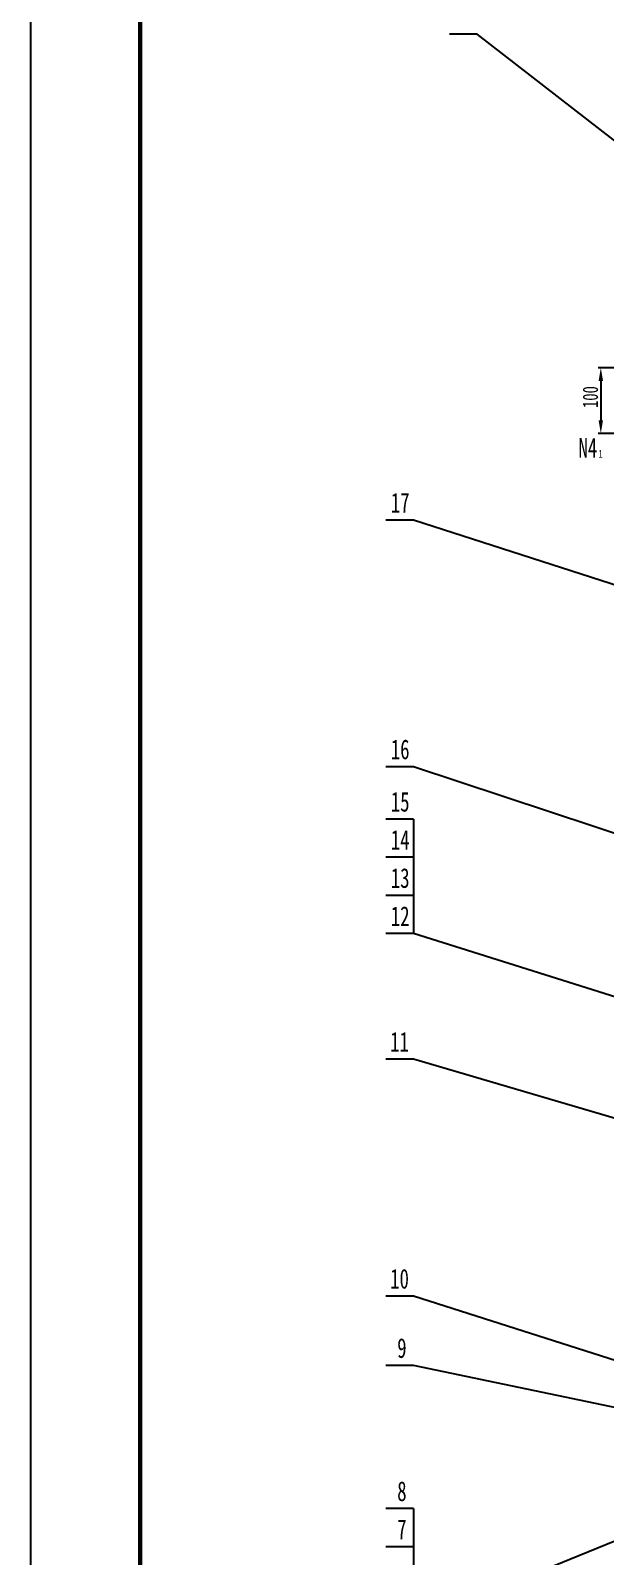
# Model space of a CAD drawing. Extents: x -71325 to -43928, y 2975 to 11014.
# Drawn here: x -71325 to -70013, y 4834 to 8312 of the extents above; entities that cross this region are included whole.
import ezdxf

# ---------------------------------------------------------------- set-up
doc = ezdxf.new("R2010")
doc.units = 0
doc.header["$MEASUREMENT"] = 0
doc.layers.get('0').update_dxf_attribs({"linetype": 'CONTINUOUS'})
doc.layers.get('DEFPOINTS').update_dxf_attribs({"linetype": 'CONTINUOUS'})
doc.layers.add('LAYER1', color=3, linetype='CONTINUOUS')
doc.styles.get("Standard").update_dxf_attribs({"font": 'txt.shx', "width": 0.7})
doc.styles.add('STYLE1', font='SIMFANG.TTF', dxfattribs={"width": 0.7, "height": 35})
doc.dimstyles.get("Standard").update_dxf_attribs({"dimtxt": 0.18, "dimasz": 0.18, "dimexe": 0.18, "dimexo": 0.0625, "dimgap": 0.09, "dimtad": 0, "dimtih": 1, "dimtoh": 1, "dimdec": 4, "dimzin": 0, "dimdsep": 46, "dimtxsty": 'Standard', "dimcen": 0.09, "dimadec": 0, "dimazin": 0, "dimtfac": 1, "dimtdec": 4, "dimtofl": 0, "dimtmove": 0, "dimatfit": 3, "dimfxl": 0, "dimtolj": 1, "dimtzin": 0, "dimarcsym": 0})

# ---------------------------------------------------------------- blocks, each defined once
blk = doc.blocks.new('*D132')
at = {"layer": 'DEFPOINTS', "color": 0}
for p in [(-69794.9, 7543.9), (-70024.1, 7393.9), (-69959.2, 7393.9)]:
    blk.add_point(p, dxfattribs=at)
at = {"layer": 'LAYER1', "color": 0, "lineweight": -2}
for p, q in [((-69794.9, 7543.9), (-70030.3, 7543.9)), ((-70024.1, 7513.9), (-70024.1, 7423.9)), ((-69959.2, 7393.9), (-70030.3, 7393.9))]:
    blk.add_line(p, q, dxfattribs=at)
at = {"layer": 'LAYER1', "color": 0}
for points in [[(-70029.1, 7513.9), (-70019.1, 7513.9), (-70024.1, 7543.9)], [(-70029.1, 7423.9), (-70019.1, 7423.9), (-70024.1, 7393.9)]]:
    blk.add_solid(points, dxfattribs=at)
at = {"layer": 'LAYER1', "color": 0, "insert": (-70047.8, 7477), "char_height": 35, "attachment_point": 5, "rotation": 90, "style": 'STYLE1'}
blk.add_mtext('\\A1;100', dxfattribs=at)

msp = doc.modelspace()

# ---------------------------------------------------------------- linework, layer by layer
at = {"const_width": 10}
msp.add_lwpolyline([(-71074.63823, 8814.5732), (-71074.63823, 3074.5732)], dxfattribs=at)
at = {"layer": 'LAYER1'}
for p, q in [((-71324.63823, 8914.5732), (-71324.63823, 2974.5732)), ((-70306.11275, 8304.28528), (-70369.49697, 8304.28528)), ((-69689.85867, 7825.88776), (-70306.11275, 8304.28528)), ((-70451.08436, 7196.52297), (-70514.46857, 7196.52297)), ((-69792.85438, 6984.09454), (-70451.08436, 7196.52297)), ((-70451.08436, 6634.41351), (-70514.46857, 6634.41351)), ((-69874.11832, 6443.20743), (-70451.08436, 6634.41351)), ((-70451.08436, 6515.06515), (-70514.46857, 6515.06515)), ((-70451.08436, 6515.06515), (-70451.08436, 6254.18337)), ((-70451.08436, 6428.10455), (-70514.46857, 6428.10455)), ((-70451.08436, 6341.14396), (-70514.46857, 6341.14396)), ((-70451.08436, 6254.18337), (-70514.46857, 6254.18337)), ((-68434.83027, 5618.90279), (-70451.08436, 6254.18337)), ((-70451.08436, 5967.86578), (-70514.46857, 5967.86578)), ((-68413.33027, 5368.90279), (-70451.08436, 5967.86578)), ((-70451.08436, 5427.74592), (-70514.46857, 5427.74592)), ((-69766.96853, 5209.13199), (-70451.08436, 5427.74592)), ((-70451.08436, 5269.84921), (-70514.46857, 5269.84921)), ((-69196.04021, 5007.55986), (-70451.08436, 5269.84921)), ((-69729.58027, 4976.59812), (-70451.08436, 4682.61126)), ((-70451.08436, 4943.49304), (-70514.46857, 4943.49304)), ((-70451.08436, 4943.49304), (-70451.08436, 4682.61126)), ((-70451.08436, 4856.53244), (-70514.46857, 4856.53244))]:
    msp.add_line(p, q, dxfattribs=at)

# ---------------------------------------------------------------- texts
at = {"layer": 'LAYER1', "style": 'STYLE1', "width": 0.7}
msp.add_text('1', height=18, dxfattribs=at).set_placement((-70029.34274, 7338.79298))
at = {"layer": 'LAYER1', "char_height": 45, "attachment_point": 1, "style": 'STYLE1'}
for s, insert, width in [('N4', (-70075.15745, 7383.94176), 288.9064185), ('17', (-70503.09869, 7258.63766), 185.26797), ('16', (-70503.09869, 6696.5282), 185.26797), ('15', (-70503.09869, 6577.17983), 185.26797), ('14', (-70503.09869, 6490.21924), 185.26797), ('13', (-70503.09869, 6403.25864), 185.26797), ('12', (-70503.09869, 6316.29805), 185.26797), ('11', (-70504.52358, 6029.98046), 185.26797), ('10', (-70504.52358, 5489.86061), 185.26797), ('9', (-70488.46872, 5331.9639), 185.26797), ('8', (-70488.46872, 5005.60772), 185.26797), ('7', (-70488.46872, 4918.64713), 185.26797)]:
    msp.add_mtext(s, dxfattribs=dict(at, insert=insert, width=width))

# ---------------------------------------------------------------- dimensions: what is measured, and where the dimension line sits
at = {"layer": 'LAYER1'}
dim = msp.add_linear_dim(base=(-70024.09084, 7393.90279), p1=(-69794.85867, 7543.90279), p2=(-69959.18408, 7393.90279), angle=90, text='100', dimstyle='Standard', override={"dimscale": 10, "dimtxt": 3.5, "dimasz": 3, "dimexe": 0.625, "dimexo": 0, "dimgap": 0.625, "dimtad": 1, "dimtih": 0, "dimzin": 8, "dimtxsty": 'STYLE1', "dimcen": 2.5, "dimtofl": 1, "dimatfit": 2}, dxfattribs=at)
dim.commit()
dim.dimension.update_dxf_attribs({"geometry": '*D132', "text_midpoint": (-70024.09084, 7476.97283), "dimtype": 160})

doc.saveas('drawing.dxf')
